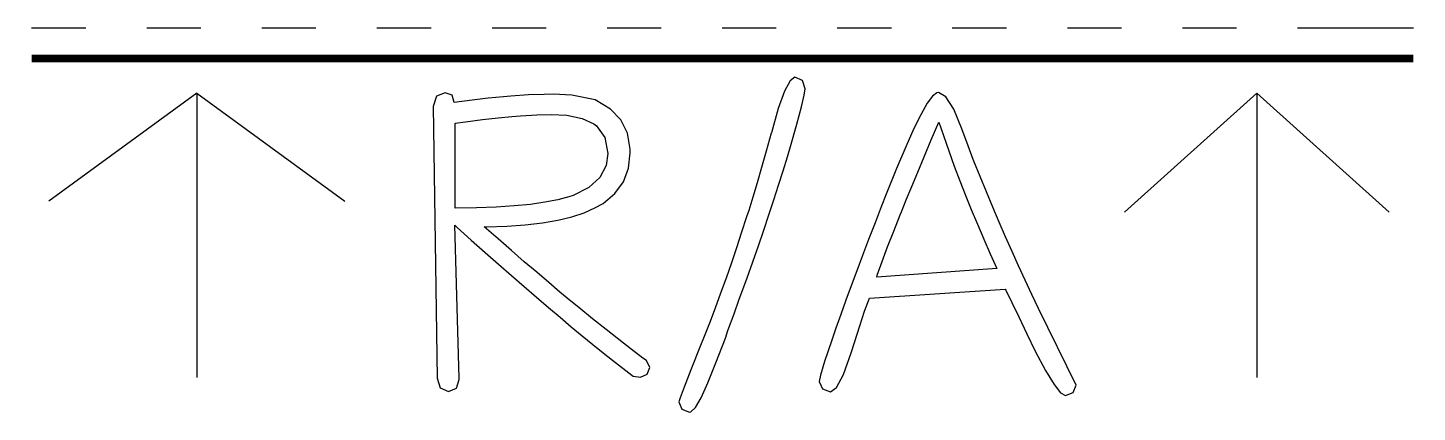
# Model space of a CAD drawing. Header units: millimetres. Extents: x -2 to 902, y -250 to 0.
import ezdxf

# ---------------------------------------------------------------- set-up
doc = ezdxf.new("R2010")
doc.units = ezdxf.units.MM
doc.header["$MEASUREMENT"] = 0
doc.layers.get('0').update_dxf_attribs({"color": 1})

msp = doc.modelspace()

# ---------------------------------------------------------------- linework, layer by layer
for p, q in [((107.61, -42.52), (11.18, -112.83)), ((107.61, -42.52), (107.61, -227.75)), ((107.61, -42.52), (204.04, -112.83)), ((798.05, -42.52), (711.77, -120.13)), ((798.05, -42.52), (798.05, -227.75)), ((798.05, -42.52), (884.32, -120.13))]:
    msp.add_line(p, q)
at = {"const_width": 5}
msp.add_lwpolyline([(0, -20), (900, -20)], dxfattribs=at)
at = {"color": 250, "ltscale": 500}
for points in [[(494.05, -34.47), (490.48, -41.27), (486.32, -52.57), (481.83, -68.37), (481.71, -68.71), (478.48, -80.24), (475.49, -90.96), (472.49, -101), (469.72, -110.33), (467.07, -118.87), (465.69, -123.13), (462.46, -133.16), (459.12, -143.19), (455.77, -153.11), (452.31, -163.02), (448.74, -172.82), (445.16, -182.62), (441.48, -192.31), (437.67, -201.99), (435.71, -206.95), (429.48, -222.63), (425.1, -233.93), (422.45, -240.96), (421.53, -243.61), (423.6, -248.34), (428.56, -250.3), (429.37, -250.07), (432.37, -247.19), (436.06, -240.96), (440.55, -231.28), (445.74, -218.25), (451.85, -201.99), (453.47, -197.15), (457.5, -186.2), (460.96, -176.63), (463.96, -168.56), (466.03, -162.91), (469.72, -152.3), (473.41, -141.92), (476.87, -131.78), (480.21, -121.86), (483.44, -112.06), (486.56, -102.49), (489.55, -93.04), (492.32, -83.93), (494.28, -77.36), (498.43, -62.72), (501.43, -51.53), (503.27, -43.81), (503.85, -39.66), (502, -34.24), (497.16, -32.17)], [(574.64, -65.61), (569.34, -77.48), (563.34, -91.66), (556.65, -108.38), (553.43, -116.57), (550.08, -125.21), (549.39, -127.06), (545.12, -137.78), (541.2, -148.16), (537.4, -158.19), (533.71, -167.99), (530.25, -177.44), (527.02, -186.67), (523.91, -195.54), (521.03, -203.96), (516.53, -217.33), (513.88, -226.1), (512.96, -230.36), (515.15, -235.09), (520.34, -237.05), (524.26, -234.28), (528.87, -225.75), (533.83, -211.57), (535.9, -204.88), (539.36, -194.16), (542.59, -184.59), (545.7, -175.94), (634.13, -170.18), (634.48, -170.76), (638.4, -178.83), (643.01, -188.28), (648.31, -199.23), (653.73, -210.53), (660.42, -223.21), (665.95, -232.21), (670.22, -237.63), (673.33, -239.35), (678.4, -237.39), (680.36, -232.67), (655.92, -182.75), (651.54, -173.64), (647.16, -164.41), (642.89, -155.08), (638.63, -145.74), (634.36, -136.17), (630.21, -126.48), (626.06, -116.8), (621.91, -106.88), (617.76, -96.85), (613.72, -86.82), (613.26, -85.67), (609.92, -76.79), (605.88, -65.84), (600.7, -53.04), (595.51, -44.85), (590.67, -42.09), (589.63, -42.32), (586.86, -44.51), (583.4, -49.12), (579.37, -56.15)], [(348.54, -56.98), (358.68, -59.05), (366.29, -62.63), (367.9, -63.9), (373.44, -71.51), (375.28, -81.88), (374.25, -89.72), (370.1, -97.56), (362.95, -104.02), (352.8, -109.09), (349.92, -110.01), (342.77, -111.97), (334.35, -113.59), (325.02, -114.97), (314.41, -116.01), (302.65, -116.82), (289.85, -117.28), (275.9, -117.51), (275.9, -62.05), (282.59, -61.24), (293.66, -59.75), (303.8, -58.71), (312.79, -57.79), (318.33, -57.32), (329.17, -56.75), (338.5, -56.52)], [(550.77, -161.07), (554, -152.08), (557.58, -142.62), (561.5, -132.48), (565.76, -121.76), (566.57, -119.91), (569.68, -112.07), (573.26, -103.42), (577.18, -94.09), (581.33, -83.94), (585.94, -72.99), (590.9, -61.34), (593.89, -70.22), (597.35, -80.13), (600.93, -90.05), (604.62, -99.73), (608.42, -109.53), (611.99, -118.3), (616.03, -127.87), (620.18, -137.55), (624.33, -147.12), (628.71, -156.69), (550.43, -162.34)]]:
    msp.add_lwpolyline(points, close=True, dxfattribs=at)
msp.add_lwpolyline([(367.11, -46.85), (351.76, -43.95), (339.66, -43.26), (333.78, -43.37), (323.63, -43.72), (312.22, -44.53), (307.26, -44.99), (297.46, -45.91), (286.85, -47.06), (275.32, -48.56), (273.94, -43.84), (269.44, -42.45), (263.68, -44.53), (261.6, -51.21), (264.14, -228.07), (266.1, -234.53), (271.63, -236.84), (276.71, -234.65), (278.55, -229), (278.55, -228.07), (275.55, -128.58), (277.28, -130.07), (286.39, -138.26), (295.38, -146.22), (304.03, -153.83), (312.56, -161.32), (320.75, -168.47), (328.82, -175.39), (336.66, -182.07), (344.27, -188.41), (351.53, -194.64), (358.68, -200.52), (365.6, -206.17), (372.29, -211.59), (378.28, -216.31), (390.85, -226.23), (391.77, -226.92), (396.5, -227.44), (400.99, -225.6), (402.72, -221.1), (400.42, -216.72), (398.11, -215.05), (390.5, -209.28), (382.43, -203.06), (374.13, -196.48), (365.37, -189.57), (356.38, -182.19), (351.3, -177.92), (344.15, -172.04), (336.78, -165.82), (329.05, -159.13), (320.86, -152.33), (312.56, -145.06), (303.8, -137.45), (294.69, -129.61), (296.31, -129.61), (309.45, -129.15), (321.56, -128.35), (332.74, -126.96), (342.77, -125.23), (351.88, -123.04), (359.95, -120.39), (366.87, -117.28), (372.17, -114.4), (379.89, -107.94), (385.43, -100.33), (388.77, -91.45), (389.93, -81.42), (389.81, -79), (388.08, -68.62), (383.81, -59.98), (377.01, -52.94), (367.11, -46.85)], dxfattribs=at)
at = {"layer": 'Defpoints', "color": 250}
for p, q in [((0, 0), (35.25, 0)), ((74.97, 0), (110.21, 0)), ((149.93, 0), (185.18, 0)), ((224.9, 0), (260.15, 0)), ((299.87, 0), (335.11, 0)), ((374.79, 0), (410.04, 0)), ((449.76, 0), (485, 0)), ((524.72, 0), (559.97, 0)), ((599.69, 0), (634.94, 0)), ((674.66, 0), (709.9, 0)), ((749.62, 0), (784.87, 0)), ((824.59, 0), (900, 0))]:
    msp.add_line(p, q, dxfattribs=at)

doc.saveas('drawing.dxf')
